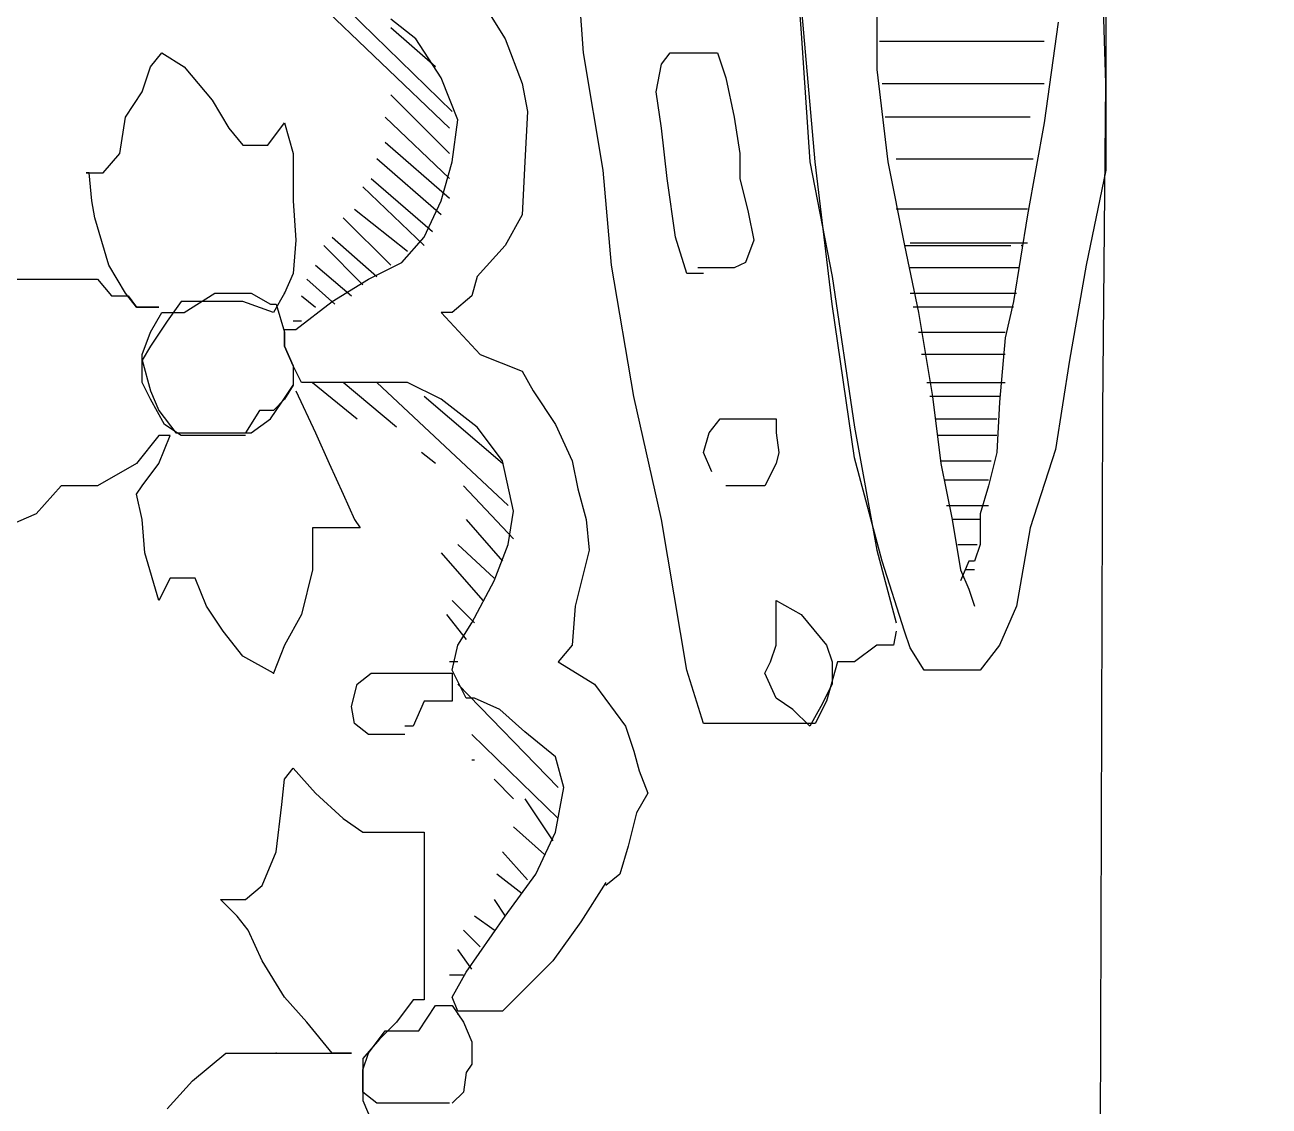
# Model space of a CAD drawing. Extents: x 730854 to 731444, y 4378581 to 4379608.
# Drawn here: x 730881.13 to 730885.585, y 4379436.73 to 4379440.6 of the extents above; entities that cross this region are included whole.
import ezdxf

# ---------------------------------------------------------------- set-up
doc = ezdxf.new("R2010")
doc.units = 0
doc.layers.get('0').update_dxf_attribs({"linetype": 'CONTINUOUS'})

msp = doc.modelspace()

# ---------------------------------------------------------------- linework, layer by layer
at = {"color": 0, "linetype": 'CONTINUOUS'}
for p, q in [((730885, 4379440.39), (730884.97, 4379441.39)), ((730885, 4379440.39), (730884.97, 4379441.39)), ((730883.87, 4379441.06), (730883.91, 4379440.57)), ((730883.87, 4379441.06), (730883.91, 4379440.57)), ((730883.13, 4379440.5), (730883.1, 4379440.92)), ((730883.13, 4379440.5), (730883.1, 4379440.92)), ((730885, 4379440.85), (730885, 4379440.44)), ((730885, 4379440.85), (730885, 4379440.44)), ((730884.18, 4379440.78), (730884.18, 4379440.44)), ((730884.18, 4379440.78), (730884.18, 4379440.44)), ((730882.65, 4379440.23), (730882.16, 4379440.7)), ((730882.65, 4379440.23), (730882.16, 4379440.7)), ((730882.24, 4379440.7), (730882.66, 4379440.29)), ((730882.24, 4379440.7), (730882.66, 4379440.29)), ((730883.96, 4379440.11), (730883.91, 4379440.68)), ((730883.96, 4379440.11), (730883.91, 4379440.68)), ((730882.53, 4379440.55), (730882.44, 4379440.62)), ((730882.53, 4379440.55), (730882.44, 4379440.62)), ((730882.8, 4379440.63), (730882.85, 4379440.55)), ((730882.8, 4379440.63), (730882.85, 4379440.55)), ((730882.6, 4379440.45), (730882.44, 4379440.59)), ((730882.6, 4379440.45), (730882.44, 4379440.59)), ((730884.83, 4379440.61), (730884.78, 4379440.25)), ((730884.83, 4379440.61), (730884.78, 4379440.25)), ((730882.62, 4379440.41), (730882.53, 4379440.55)), ((730882.62, 4379440.41), (730882.53, 4379440.55)), ((730882.85, 4379440.55), (730882.91, 4379440.39)), ((730882.85, 4379440.55), (730882.91, 4379440.39)), ((730883.91, 4379440.57), (730883.94, 4379440.11)), ((730883.91, 4379440.57), (730883.94, 4379440.11)), ((730884.51, 4379440.54), (730884.19, 4379440.54)), ((730884.51, 4379440.54), (730884.19, 4379440.54)), ((730884.78, 4379440.54), (730884.51, 4379440.54)), ((730884.78, 4379440.54), (730884.51, 4379440.54)), ((730881.58, 4379440.45), (730881.62, 4379440.5)), ((730881.58, 4379440.45), (730881.62, 4379440.5)), ((730881.62, 4379440.5), (730881.7, 4379440.45)), ((730881.62, 4379440.5), (730881.7, 4379440.45)), ((730883.2, 4379440.08), (730883.13, 4379440.5)), ((730883.2, 4379440.08), (730883.13, 4379440.5)), ((730883.41, 4379440.46), (730883.44, 4379440.5)), ((730883.41, 4379440.46), (730883.44, 4379440.5)), ((730883.44, 4379440.5), (730883.49, 4379440.5)), ((730883.44, 4379440.5), (730883.49, 4379440.5)), ((730883.49, 4379440.5), (730883.54, 4379440.5)), ((730883.49, 4379440.5), (730883.54, 4379440.5)), ((730883.54, 4379440.5), (730883.61, 4379440.5)), ((730883.54, 4379440.5), (730883.61, 4379440.5)), ((730883.61, 4379440.5), (730883.64, 4379440.41)), ((730883.61, 4379440.5), (730883.64, 4379440.41)), ((730881.55, 4379440.36), (730881.58, 4379440.45)), ((730881.55, 4379440.36), (730881.58, 4379440.45)), ((730881.7, 4379440.45), (730881.8, 4379440.33)), ((730881.7, 4379440.45), (730881.8, 4379440.33)), ((730883.39, 4379440.36), (730883.41, 4379440.46)), ((730883.39, 4379440.36), (730883.41, 4379440.46)), ((730884.18, 4379440.44), (730884.22, 4379440.11)), ((730884.18, 4379440.44), (730884.22, 4379440.11)), ((730885, 4379440.44), (730885, 4379440.08)), ((730885, 4379440.44), (730885, 4379440.08)), ((730882.68, 4379440.26), (730882.62, 4379440.41)), ((730882.68, 4379440.26), (730882.62, 4379440.41)), ((730883.64, 4379440.41), (730883.67, 4379440.27)), ((730883.64, 4379440.41), (730883.67, 4379440.27)), ((730881.49, 4379440.27), (730881.55, 4379440.36)), ((730881.49, 4379440.27), (730881.55, 4379440.36)), ((730882.44, 4379440.35), (730882.65, 4379440.14)), ((730882.44, 4379440.35), (730882.65, 4379440.14)), ((730882.91, 4379440.39), (730882.93, 4379440.29)), ((730882.91, 4379440.39), (730882.93, 4379440.29)), ((730883.41, 4379440.23), (730883.39, 4379440.36)), ((730883.41, 4379440.23), (730883.39, 4379440.36)), ((730884.2, 4379440.39), (730884.5, 4379440.39)), ((730884.2, 4379440.39), (730884.5, 4379440.39)), ((730884.5, 4379440.39), (730884.66, 4379440.39)), ((730884.5, 4379440.39), (730884.66, 4379440.39)), ((730884.66, 4379440.39), (730884.78, 4379440.39)), ((730884.66, 4379440.39), (730884.78, 4379440.39)), ((730884.99, 4379439.22), (730885, 4379440.39)), ((730884.99, 4379439.22), (730885, 4379440.39)), ((730881.8, 4379440.33), (730881.86, 4379440.23)), ((730881.8, 4379440.33), (730881.86, 4379440.23)), ((730881.47, 4379440.14), (730881.49, 4379440.27)), ((730881.47, 4379440.14), (730881.49, 4379440.27)), ((730882.65, 4379440.05), (730882.42, 4379440.27)), ((730882.65, 4379440.05), (730882.42, 4379440.27)), ((730882.66, 4379440.11), (730882.68, 4379440.26)), ((730882.66, 4379440.11), (730882.68, 4379440.26)), ((730882.93, 4379440.29), (730882.92, 4379440.11)), ((730882.93, 4379440.29), (730882.92, 4379440.11)), ((730883.67, 4379440.27), (730883.69, 4379440.14)), ((730883.67, 4379440.27), (730883.69, 4379440.14)), ((730884.33, 4379440.27), (730884.21, 4379440.27)), ((730884.33, 4379440.27), (730884.21, 4379440.27)), ((730884.54, 4379440.27), (730884.33, 4379440.27)), ((730884.54, 4379440.27), (730884.33, 4379440.27)), ((730884.73, 4379440.27), (730884.54, 4379440.27)), ((730884.73, 4379440.27), (730884.54, 4379440.27)), ((730881.86, 4379440.23), (730881.91, 4379440.17)), ((730881.86, 4379440.23), (730881.91, 4379440.17)), ((730882, 4379440.17), (730882.06, 4379440.25)), ((730882, 4379440.17), (730882.06, 4379440.25)), ((730882.06, 4379440.25), (730882.09, 4379440.14)), ((730882.06, 4379440.25), (730882.09, 4379440.14)), ((730883.43, 4379440.05), (730883.41, 4379440.23)), ((730883.43, 4379440.05), (730883.41, 4379440.23)), ((730884.78, 4379440.25), (730884.72, 4379439.92)), ((730884.78, 4379440.25), (730884.72, 4379439.92)), ((730882.42, 4379440.18), (730882.65, 4379439.98)), ((730882.42, 4379440.18), (730882.65, 4379439.98)), ((730881.41, 4379440.07), (730881.47, 4379440.14)), ((730881.41, 4379440.07), (730881.47, 4379440.14)), ((730881.91, 4379440.17), (730881.95, 4379440.17)), ((730881.91, 4379440.17), (730881.95, 4379440.17)), ((730881.95, 4379440.17), (730882, 4379440.17)), ((730881.95, 4379440.17), (730882, 4379440.17)), ((730882.09, 4379440.14), (730882.09, 4379439.97)), ((730882.09, 4379440.14), (730882.09, 4379439.97)), ((730883.69, 4379440.14), (730883.69, 4379440.05)), ((730883.69, 4379440.14), (730883.69, 4379440.05)), ((730882.62, 4379439.92), (730882.39, 4379440.12)), ((730882.62, 4379439.92), (730882.39, 4379440.12)), ((730882.62, 4379439.97), (730882.66, 4379440.11)), ((730882.62, 4379439.97), (730882.66, 4379440.11)), ((730882.92, 4379440.11), (730882.91, 4379439.92)), ((730882.92, 4379440.11), (730882.91, 4379439.92)), ((730883.94, 4379440.11), (730884.02, 4379439.7)), ((730883.94, 4379440.11), (730884.02, 4379439.7)), ((730884.02, 4379439.6), (730883.96, 4379440.11)), ((730884.02, 4379439.6), (730883.96, 4379440.11)), ((730884.22, 4379440.11), (730884.28, 4379439.81)), ((730884.22, 4379440.11), (730884.28, 4379439.81)), ((730884.25, 4379440.12), (730884.47, 4379440.12)), ((730884.25, 4379440.12), (730884.47, 4379440.12)), ((730884.47, 4379440.12), (730884.62, 4379440.12)), ((730884.47, 4379440.12), (730884.62, 4379440.12)), ((730884.62, 4379440.12), (730884.74, 4379440.12)), ((730884.62, 4379440.12), (730884.74, 4379440.12)), ((730881.36, 4379440.07), (730881.35, 4379440.07)), ((730881.35, 4379440.07), (730881.41, 4379440.07)), ((730881.36, 4379440.07), (730881.35, 4379440.07)), ((730881.35, 4379440.07), (730881.41, 4379440.07)), ((730881.37, 4379439.97), (730881.36, 4379440.07)), ((730881.37, 4379439.97), (730881.36, 4379440.07)), ((730882.37, 4379440.05), (730882.59, 4379439.86)), ((730882.37, 4379440.05), (730882.59, 4379439.86)), ((730883.23, 4379439.74), (730883.2, 4379440.08)), ((730883.23, 4379439.74), (730883.2, 4379440.08)), ((730883.46, 4379439.84), (730883.43, 4379440.05)), ((730883.46, 4379439.84), (730883.43, 4379440.05)), ((730883.69, 4379440.05), (730883.72, 4379439.93)), ((730883.69, 4379440.05), (730883.72, 4379439.93)), ((730885, 4379440.08), (730884.93, 4379439.74)), ((730885, 4379440.08), (730884.93, 4379439.74)), ((730882.56, 4379439.81), (730882.34, 4379440.02)), ((730882.56, 4379439.81), (730882.34, 4379440.02)), ((730881.38, 4379439.91), (730881.37, 4379439.97)), ((730881.38, 4379439.91), (730881.37, 4379439.97)), ((730882.09, 4379439.97), (730882.1, 4379439.83)), ((730882.09, 4379439.97), (730882.1, 4379439.83)), ((730882.56, 4379439.84), (730882.62, 4379439.97)), ((730882.56, 4379439.84), (730882.62, 4379439.97)), ((730881.43, 4379439.74), (730881.38, 4379439.91)), ((730881.43, 4379439.74), (730881.38, 4379439.91)), ((730882.44, 4379439.74), (730882.27, 4379439.91)), ((730882.44, 4379439.74), (730882.27, 4379439.91)), ((730882.31, 4379439.94), (730882.5, 4379439.79)), ((730882.31, 4379439.94), (730882.5, 4379439.79)), ((730882.91, 4379439.92), (730882.85, 4379439.81)), ((730882.91, 4379439.92), (730882.85, 4379439.81)), ((730883.72, 4379439.93), (730883.74, 4379439.83)), ((730883.72, 4379439.93), (730883.74, 4379439.83)), ((730884.36, 4379439.94), (730884.25, 4379439.94)), ((730884.36, 4379439.94), (730884.25, 4379439.94)), ((730884.51, 4379439.94), (730884.36, 4379439.94)), ((730884.51, 4379439.94), (730884.36, 4379439.94)), ((730884.72, 4379439.94), (730884.51, 4379439.94)), ((730884.72, 4379439.94), (730884.51, 4379439.94)), ((730884.72, 4379439.92), (730884.67, 4379439.61)), ((730884.72, 4379439.92), (730884.67, 4379439.61)), ((730882.1, 4379439.83), (730882.09, 4379439.71)), ((730882.1, 4379439.83), (730882.09, 4379439.71)), ((730882.23, 4379439.84), (730882.39, 4379439.7)), ((730882.23, 4379439.84), (730882.39, 4379439.7)), ((730882.48, 4379439.75), (730882.56, 4379439.84)), ((730882.48, 4379439.75), (730882.56, 4379439.84)), ((730883.5, 4379439.71), (730883.46, 4379439.84)), ((730883.5, 4379439.71), (730883.46, 4379439.84)), ((730883.74, 4379439.83), (730883.71, 4379439.75)), ((730883.74, 4379439.83), (730883.71, 4379439.75)), ((730884.3, 4379439.82), (730884.46, 4379439.82)), ((730884.3, 4379439.82), (730884.46, 4379439.82)), ((730884.46, 4379439.82), (730884.55, 4379439.82)), ((730884.46, 4379439.82), (730884.55, 4379439.82)), ((730884.55, 4379439.82), (730884.72, 4379439.82)), ((730884.55, 4379439.82), (730884.72, 4379439.82)), ((730882.34, 4379439.67), (730882.2, 4379439.81)), ((730882.34, 4379439.67), (730882.2, 4379439.81)), ((730882.85, 4379439.81), (730882.75, 4379439.7)), ((730882.85, 4379439.81), (730882.75, 4379439.7)), ((730884.28, 4379439.81), (730884.33, 4379439.57)), ((730884.28, 4379439.81), (730884.66, 4379439.81)), ((730884.28, 4379439.81), (730884.33, 4379439.57)), ((730884.28, 4379439.81), (730884.66, 4379439.81)), ((730881.49, 4379439.64), (730881.43, 4379439.74)), ((730881.49, 4379439.64), (730881.43, 4379439.74)), ((730882.17, 4379439.74), (730882.3, 4379439.63)), ((730882.17, 4379439.74), (730882.3, 4379439.63)), ((730882.36, 4379439.69), (730882.48, 4379439.75)), ((730882.36, 4379439.69), (730882.48, 4379439.75)), ((730883.31, 4379439.27), (730883.23, 4379439.74)), ((730883.31, 4379439.27), (730883.23, 4379439.74)), ((730883.61, 4379439.73), (730883.54, 4379439.73)), ((730883.61, 4379439.73), (730883.54, 4379439.73)), ((730883.67, 4379439.73), (730883.61, 4379439.73)), ((730883.67, 4379439.73), (730883.61, 4379439.73)), ((730883.71, 4379439.75), (730883.67, 4379439.73)), ((730883.71, 4379439.75), (730883.67, 4379439.73)), ((730884.69, 4379439.73), (730884.3, 4379439.73)), ((730884.69, 4379439.73), (730884.3, 4379439.73)), ((730884.93, 4379439.74), (730884.87, 4379439.4)), ((730884.93, 4379439.74), (730884.87, 4379439.4)), ((730881.02, 4379439.69), (730881.19, 4379439.69)), ((730881.02, 4379439.69), (730881.19, 4379439.69)), ((730881.19, 4379439.69), (730881.32, 4379439.69)), ((730881.19, 4379439.69), (730881.32, 4379439.69)), ((730881.32, 4379439.69), (730881.39, 4379439.69)), ((730881.32, 4379439.69), (730881.39, 4379439.69)), ((730881.39, 4379439.69), (730881.44, 4379439.63)), ((730881.39, 4379439.69), (730881.44, 4379439.63)), ((730882.09, 4379439.71), (730882.06, 4379439.64)), ((730882.09, 4379439.71), (730882.06, 4379439.64)), ((730882.24, 4379439.6), (730882.14, 4379439.69)), ((730882.24, 4379439.6), (730882.14, 4379439.69)), ((730882.23, 4379439.61), (730882.36, 4379439.69)), ((730882.23, 4379439.61), (730882.36, 4379439.69)), ((730882.75, 4379439.7), (730882.73, 4379439.63)), ((730882.75, 4379439.7), (730882.73, 4379439.63)), ((730883.56, 4379439.71), (730883.5, 4379439.71)), ((730883.56, 4379439.71), (730883.5, 4379439.71)), ((730884.02, 4379439.7), (730884.1, 4379439.16)), ((730884.02, 4379439.7), (730884.1, 4379439.16)), ((730881.53, 4379439.59), (730881.49, 4379439.64)), ((730881.53, 4379439.59), (730881.49, 4379439.64)), ((730881.7, 4379439.57), (730881.81, 4379439.64)), ((730881.7, 4379439.57), (730881.81, 4379439.64)), ((730881.81, 4379439.64), (730881.85, 4379439.64)), ((730881.81, 4379439.64), (730881.85, 4379439.64)), ((730881.85, 4379439.64), (730881.94, 4379439.64)), ((730881.85, 4379439.64), (730881.94, 4379439.64)), ((730881.94, 4379439.64), (730882.01, 4379439.6)), ((730881.94, 4379439.64), (730882.01, 4379439.6)), ((730882.06, 4379439.64), (730882.02, 4379439.57)), ((730882.06, 4379439.64), (730882.02, 4379439.57)), ((730884.3, 4379439.64), (730884.68, 4379439.64)), ((730884.3, 4379439.64), (730884.68, 4379439.64)), ((730881.44, 4379439.63), (730881.5, 4379439.63)), ((730881.44, 4379439.63), (730881.5, 4379439.63)), ((730881.5, 4379439.63), (730881.53, 4379439.59)), ((730881.5, 4379439.63), (730881.53, 4379439.59)), ((730881.69, 4379439.61), (730881.64, 4379439.54)), ((730881.69, 4379439.61), (730881.64, 4379439.54)), ((730881.76, 4379439.61), (730881.69, 4379439.61)), ((730881.76, 4379439.61), (730881.69, 4379439.61)), ((730881.84, 4379439.61), (730881.76, 4379439.61)), ((730881.84, 4379439.61), (730881.76, 4379439.61)), ((730881.91, 4379439.61), (730881.84, 4379439.61)), ((730881.91, 4379439.61), (730881.84, 4379439.61)), ((730882.02, 4379439.57), (730881.91, 4379439.61)), ((730882.02, 4379439.57), (730881.91, 4379439.61)), ((730882.01, 4379439.6), (730882.03, 4379439.6)), ((730882.01, 4379439.6), (730882.03, 4379439.6)), ((730882.03, 4379439.6), (730882.06, 4379439.5)), ((730882.03, 4379439.6), (730882.06, 4379439.5)), ((730882.1, 4379439.51), (730882.23, 4379439.61)), ((730882.1, 4379439.51), (730882.23, 4379439.61)), ((730882.12, 4379439.63), (730882.17, 4379439.59)), ((730882.12, 4379439.63), (730882.17, 4379439.59)), ((730882.73, 4379439.63), (730882.66, 4379439.57)), ((730882.73, 4379439.63), (730882.66, 4379439.57)), ((730884.1, 4379439.05), (730884.02, 4379439.6)), ((730884.1, 4379439.05), (730884.02, 4379439.6)), ((730884.67, 4379439.61), (730884.64, 4379439.48)), ((730884.67, 4379439.61), (730884.64, 4379439.48)), ((730881.53, 4379439.59), (730881.58, 4379439.59)), ((730881.61, 4379439.59), (730881.53, 4379439.59)), ((730881.53, 4379439.59), (730881.58, 4379439.59)), ((730881.61, 4379439.59), (730881.53, 4379439.59)), ((730881.58, 4379439.59), (730881.61, 4379439.59)), ((730881.58, 4379439.59), (730881.61, 4379439.59)), ((730881.58, 4379439.5), (730881.62, 4379439.57)), ((730881.58, 4379439.5), (730881.62, 4379439.57)), ((730881.62, 4379439.57), (730881.7, 4379439.57)), ((730881.62, 4379439.57), (730881.7, 4379439.57)), ((730882.66, 4379439.57), (730882.62, 4379439.57)), ((730882.62, 4379439.57), (730882.76, 4379439.42)), ((730882.66, 4379439.57), (730882.62, 4379439.57)), ((730882.62, 4379439.57), (730882.76, 4379439.42)), ((730884.67, 4379439.59), (730884.31, 4379439.59)), ((730884.67, 4379439.59), (730884.31, 4379439.59)), ((730884.33, 4379439.57), (730884.38, 4379439.27)), ((730884.33, 4379439.57), (730884.38, 4379439.27)), ((730881.64, 4379439.54), (730881.58, 4379439.45)), ((730881.64, 4379439.54), (730881.58, 4379439.45)), ((730882.06, 4379439.51), (730882.1, 4379439.51)), ((730882.06, 4379439.45), (730882.06, 4379439.51)), ((730882.06, 4379439.51), (730882.1, 4379439.51)), ((730882.06, 4379439.45), (730882.06, 4379439.51)), ((730882.12, 4379439.54), (730882.09, 4379439.54)), ((730882.12, 4379439.54), (730882.09, 4379439.54)), ((730881.55, 4379439.42), (730881.58, 4379439.5)), ((730881.55, 4379439.42), (730881.58, 4379439.5)), ((730882.06, 4379439.5), (730882.06, 4379439.45)), ((730882.06, 4379439.5), (730882.06, 4379439.45)), ((730884.33, 4379439.5), (730884.64, 4379439.5)), ((730884.33, 4379439.5), (730884.64, 4379439.5)), ((730884.64, 4379439.48), (730884.62, 4379439.25)), ((730884.64, 4379439.48), (730884.62, 4379439.25)), ((730881.58, 4379439.45), (730881.55, 4379439.4)), ((730881.58, 4379439.45), (730881.55, 4379439.4)), ((730881.55, 4379439.32), (730881.55, 4379439.42)), ((730881.55, 4379439.32), (730881.55, 4379439.42)), ((730882.09, 4379439.38), (730882.06, 4379439.45)), ((730882.06, 4379439.45), (730882.09, 4379439.38)), ((730882.09, 4379439.38), (730882.06, 4379439.45)), ((730882.06, 4379439.45), (730882.09, 4379439.38)), ((730882.76, 4379439.42), (730882.91, 4379439.36)), ((730882.76, 4379439.42), (730882.91, 4379439.36)), ((730884.64, 4379439.42), (730884.34, 4379439.42)), ((730884.64, 4379439.42), (730884.34, 4379439.42)), ((730881.55, 4379439.4), (730881.58, 4379439.29)), ((730881.55, 4379439.4), (730881.58, 4379439.29)), ((730882.12, 4379439.32), (730882.09, 4379439.38)), ((730882.09, 4379439.38), (730882.09, 4379439.31)), ((730882.12, 4379439.32), (730882.09, 4379439.38)), ((730882.09, 4379439.38), (730882.09, 4379439.31)), ((730884.87, 4379439.4), (730884.82, 4379439.08)), ((730884.87, 4379439.4), (730884.82, 4379439.08)), ((730882.91, 4379439.36), (730882.95, 4379439.29)), ((730882.91, 4379439.36), (730882.95, 4379439.29)), ((730881.58, 4379439.26), (730881.55, 4379439.32)), ((730881.58, 4379439.26), (730881.55, 4379439.32)), ((730881.58, 4379439.29), (730881.61, 4379439.22)), ((730881.58, 4379439.29), (730881.61, 4379439.22)), ((730882.05, 4379439.25), (730882.09, 4379439.31)), ((730882.05, 4379439.25), (730882.09, 4379439.31)), ((730882.09, 4379439.31), (730882.06, 4379439.26)), ((730882.09, 4379439.31), (730882.06, 4379439.26)), ((730882.1, 4379439.29), (730882.17, 4379439.14)), ((730882.1, 4379439.29), (730882.17, 4379439.14)), ((730882.2, 4379439.32), (730882.12, 4379439.32)), ((730882.2, 4379439.32), (730882.12, 4379439.32)), ((730882.16, 4379439.32), (730882.32, 4379439.19)), ((730882.16, 4379439.32), (730882.32, 4379439.19)), ((730882.3, 4379439.32), (730882.2, 4379439.32)), ((730882.3, 4379439.32), (730882.2, 4379439.32)), ((730882.46, 4379439.16), (730882.27, 4379439.32)), ((730882.46, 4379439.16), (730882.27, 4379439.32)), ((730882.39, 4379439.32), (730882.3, 4379439.32)), ((730882.39, 4379439.32), (730882.3, 4379439.32)), ((730882.5, 4379439.32), (730882.39, 4379439.32)), ((730882.39, 4379439.32), (730882.86, 4379438.88)), ((730882.5, 4379439.32), (730882.39, 4379439.32)), ((730882.39, 4379439.32), (730882.86, 4379438.88)), ((730882.62, 4379439.26), (730882.5, 4379439.32)), ((730882.62, 4379439.26), (730882.5, 4379439.32)), ((730882.95, 4379439.29), (730883.03, 4379439.17)), ((730882.95, 4379439.29), (730883.03, 4379439.17)), ((730884.36, 4379439.32), (730884.64, 4379439.32)), ((730884.36, 4379439.32), (730884.64, 4379439.32)), ((730881.63, 4379439.17), (730881.58, 4379439.26)), ((730881.63, 4379439.17), (730881.58, 4379439.26)), ((730882.01, 4379439.19), (730882.05, 4379439.25)), ((730882.01, 4379439.19), (730882.05, 4379439.25)), ((730882.06, 4379439.26), (730882.02, 4379439.22)), ((730882.06, 4379439.26), (730882.02, 4379439.22)), ((730882.84, 4379439.03), (730882.56, 4379439.27)), ((730882.84, 4379439.03), (730882.56, 4379439.27)), ((730882.75, 4379439.16), (730882.62, 4379439.26)), ((730882.75, 4379439.16), (730882.62, 4379439.26)), ((730883.41, 4379438.83), (730883.31, 4379439.27)), ((730883.41, 4379438.83), (730883.31, 4379439.27)), ((730884.62, 4379439.27), (730884.37, 4379439.27)), ((730884.62, 4379439.27), (730884.37, 4379439.27)), ((730884.38, 4379439.27), (730884.41, 4379439.03)), ((730884.38, 4379439.27), (730884.41, 4379439.03)), ((730884.62, 4379439.25), (730884.61, 4379439.07)), ((730884.62, 4379439.25), (730884.61, 4379439.07)), ((730881.61, 4379439.22), (730881.67, 4379439.14)), ((730881.61, 4379439.22), (730881.67, 4379439.14)), ((730881.97, 4379439.22), (730881.92, 4379439.14)), ((730881.97, 4379439.22), (730881.92, 4379439.14)), ((730882.02, 4379439.22), (730881.97, 4379439.22)), ((730882.02, 4379439.22), (730881.97, 4379439.22)), ((730884.98, 4379436.36), (730884.99, 4379439.22)), ((730884.98, 4379436.36), (730884.99, 4379439.22)), ((730881.69, 4379439.13), (730881.63, 4379439.17)), ((730881.69, 4379439.13), (730881.63, 4379439.17)), ((730881.94, 4379439.14), (730882.01, 4379439.19)), ((730881.94, 4379439.14), (730882.01, 4379439.19)), ((730882.84, 4379439.04), (730882.75, 4379439.16)), ((730882.84, 4379439.04), (730882.75, 4379439.16)), ((730883.03, 4379439.17), (730883.09, 4379439.04)), ((730883.03, 4379439.17), (730883.09, 4379439.04)), ((730883.58, 4379439.14), (730883.62, 4379439.19)), ((730883.58, 4379439.14), (730883.62, 4379439.19)), ((730883.62, 4379439.19), (730883.68, 4379439.19)), ((730883.62, 4379439.19), (730883.68, 4379439.19)), ((730883.68, 4379439.19), (730883.76, 4379439.19)), ((730883.68, 4379439.19), (730883.76, 4379439.19)), ((730883.76, 4379439.19), (730883.82, 4379439.19)), ((730883.76, 4379439.19), (730883.82, 4379439.19)), ((730883.82, 4379439.19), (730883.82, 4379439.14)), ((730883.82, 4379439.19), (730883.82, 4379439.14)), ((730884.1, 4379439.16), (730884.18, 4379438.72)), ((730884.1, 4379439.16), (730884.18, 4379438.72)), ((730884.39, 4379439.19), (730884.61, 4379439.19)), ((730884.39, 4379439.19), (730884.61, 4379439.19)), ((730881.61, 4379439.13), (730881.53, 4379439.03)), ((730881.61, 4379439.13), (730881.53, 4379439.03)), ((730881.61, 4379439.03), (730881.65, 4379439.13)), ((730881.65, 4379439.13), (730881.61, 4379439.13)), ((730881.61, 4379439.03), (730881.65, 4379439.13)), ((730881.65, 4379439.13), (730881.61, 4379439.13)), ((730881.67, 4379439.14), (730881.76, 4379439.14)), ((730881.67, 4379439.14), (730881.76, 4379439.14)), ((730881.76, 4379439.13), (730881.69, 4379439.13)), ((730881.76, 4379439.13), (730881.69, 4379439.13)), ((730881.76, 4379439.14), (730881.85, 4379439.14)), ((730881.76, 4379439.14), (730881.85, 4379439.14)), ((730881.84, 4379439.13), (730881.76, 4379439.13)), ((730881.84, 4379439.13), (730881.76, 4379439.13)), ((730881.92, 4379439.13), (730881.84, 4379439.13)), ((730881.92, 4379439.13), (730881.84, 4379439.13)), ((730881.85, 4379439.14), (730881.94, 4379439.14)), ((730881.85, 4379439.14), (730881.94, 4379439.14)), ((730882.17, 4379439.14), (730882.22, 4379439.03)), ((730882.17, 4379439.14), (730882.22, 4379439.03)), ((730883.56, 4379439.07), (730883.58, 4379439.14)), ((730883.56, 4379439.07), (730883.58, 4379439.14)), ((730883.82, 4379439.14), (730883.83, 4379439.07)), ((730883.82, 4379439.14), (730883.83, 4379439.07)), ((730884.61, 4379439.13), (730884.4, 4379439.13)), ((730884.61, 4379439.13), (730884.4, 4379439.13)), ((730882.6, 4379439.03), (730882.55, 4379439.07)), ((730882.6, 4379439.03), (730882.55, 4379439.07)), ((730883.59, 4379439), (730883.56, 4379439.07)), ((730883.59, 4379439), (730883.56, 4379439.07)), ((730883.83, 4379439.07), (730883.82, 4379439.03)), ((730883.83, 4379439.07), (730883.82, 4379439.03)), ((730884.61, 4379439.07), (730884.58, 4379438.95)), ((730884.61, 4379439.07), (730884.58, 4379438.95)), ((730884.82, 4379439.08), (730884.73, 4379438.8)), ((730884.82, 4379439.08), (730884.73, 4379438.8)), ((730881.53, 4379439.03), (730881.39, 4379438.95)), ((730881.53, 4379439.03), (730881.39, 4379438.95)), ((730881.55, 4379438.95), (730881.61, 4379439.03)), ((730881.55, 4379438.95), (730881.61, 4379439.03)), ((730882.22, 4379439.03), (730882.27, 4379438.92)), ((730882.22, 4379439.03), (730882.27, 4379438.92)), ((730882.88, 4379438.86), (730882.84, 4379439.04)), ((730882.88, 4379438.86), (730882.84, 4379439.04)), ((730883.09, 4379439.04), (730883.11, 4379438.94)), ((730883.09, 4379439.04), (730883.11, 4379438.94)), ((730883.82, 4379439.03), (730883.78, 4379438.95)), ((730883.82, 4379439.03), (730883.78, 4379438.95)), ((730884.2, 4379438.68), (730884.1, 4379439.05)), ((730884.2, 4379438.68), (730884.1, 4379439.05)), ((730884.41, 4379439.04), (730884.59, 4379439.04)), ((730884.41, 4379439.04), (730884.59, 4379439.04)), ((730884.41, 4379439.03), (730884.45, 4379438.83)), ((730884.41, 4379439.03), (730884.45, 4379438.83)), ((730884.58, 4379438.97), (730884.42, 4379438.97)), ((730884.58, 4379438.97), (730884.42, 4379438.97)), ((730881.26, 4379438.95), (730881.17, 4379438.85)), ((730881.26, 4379438.95), (730881.17, 4379438.85)), ((730881.39, 4379438.95), (730881.26, 4379438.95)), ((730881.39, 4379438.95), (730881.26, 4379438.95)), ((730881.53, 4379438.92), (730881.55, 4379438.95)), ((730881.53, 4379438.92), (730881.55, 4379438.95)), ((730882.88, 4379438.76), (730882.7, 4379438.95)), ((730882.88, 4379438.76), (730882.7, 4379438.95)), ((730883.11, 4379438.94), (730883.14, 4379438.83)), ((730883.11, 4379438.94), (730883.14, 4379438.83)), ((730883.68, 4379438.95), (730883.64, 4379438.95)), ((730883.68, 4379438.95), (730883.64, 4379438.95)), ((730883.74, 4379438.95), (730883.68, 4379438.95)), ((730883.74, 4379438.95), (730883.68, 4379438.95)), ((730883.78, 4379438.95), (730883.74, 4379438.95)), ((730883.78, 4379438.95), (730883.74, 4379438.95)), ((730884.58, 4379438.95), (730884.55, 4379438.85)), ((730884.58, 4379438.95), (730884.55, 4379438.85)), ((730881.55, 4379438.83), (730881.53, 4379438.92)), ((730881.55, 4379438.83), (730881.53, 4379438.92)), ((730882.27, 4379438.92), (730882.31, 4379438.83)), ((730882.27, 4379438.92), (730882.31, 4379438.83)), ((730884.43, 4379438.88), (730884.58, 4379438.88)), ((730884.43, 4379438.88), (730884.58, 4379438.88)), ((730881.17, 4379438.85), (730881.08, 4379438.81)), ((730881.17, 4379438.85), (730881.08, 4379438.81)), ((730882.86, 4379438.74), (730882.88, 4379438.86)), ((730882.86, 4379438.74), (730882.88, 4379438.86)), ((730884.55, 4379438.85), (730884.55, 4379438.74)), ((730884.55, 4379438.85), (730884.55, 4379438.74)), ((730881.56, 4379438.71), (730881.55, 4379438.83)), ((730881.56, 4379438.71), (730881.55, 4379438.83)), ((730882.25, 4379438.8), (730882.16, 4379438.8)), ((730882.16, 4379438.8), (730882.16, 4379438.65)), ((730882.25, 4379438.8), (730882.16, 4379438.8)), ((730882.16, 4379438.8), (730882.16, 4379438.65)), ((730882.33, 4379438.8), (730882.25, 4379438.8)), ((730882.33, 4379438.8), (730882.25, 4379438.8)), ((730882.31, 4379438.83), (730882.33, 4379438.8)), ((730882.31, 4379438.83), (730882.33, 4379438.8)), ((730882.71, 4379438.83), (730882.84, 4379438.68)), ((730882.71, 4379438.83), (730882.84, 4379438.68)), ((730883.14, 4379438.83), (730883.15, 4379438.72)), ((730883.14, 4379438.83), (730883.15, 4379438.72)), ((730883.5, 4379438.29), (730883.41, 4379438.83)), ((730883.5, 4379438.29), (730883.41, 4379438.83)), ((730884.45, 4379438.83), (730884.48, 4379438.65)), ((730884.55, 4379438.83), (730884.45, 4379438.83)), ((730884.45, 4379438.83), (730884.48, 4379438.65)), ((730884.55, 4379438.83), (730884.45, 4379438.83)), ((730884.73, 4379438.8), (730884.68, 4379438.52)), ((730884.73, 4379438.8), (730884.68, 4379438.52)), ((730881.61, 4379438.54), (730881.56, 4379438.71)), ((730881.61, 4379438.54), (730881.56, 4379438.71)), ((730882.62, 4379438.71), (730882.77, 4379438.54)), ((730882.62, 4379438.71), (730882.77, 4379438.54)), ((730882.81, 4379438.62), (730882.68, 4379438.74)), ((730882.81, 4379438.62), (730882.68, 4379438.74)), ((730882.81, 4379438.61), (730882.86, 4379438.74)), ((730882.81, 4379438.61), (730882.86, 4379438.74)), ((730883.15, 4379438.72), (730883.1, 4379438.52)), ((730883.15, 4379438.72), (730883.1, 4379438.52)), ((730884.18, 4379438.72), (730884.25, 4379438.46)), ((730884.18, 4379438.72), (730884.25, 4379438.46)), ((730884.47, 4379438.74), (730884.54, 4379438.74)), ((730884.47, 4379438.74), (730884.54, 4379438.74)), ((730884.55, 4379438.74), (730884.53, 4379438.68)), ((730884.55, 4379438.74), (730884.53, 4379438.68)), ((730884.28, 4379438.43), (730884.2, 4379438.68)), ((730884.28, 4379438.43), (730884.2, 4379438.68)), ((730884.51, 4379438.68), (730884.48, 4379438.61)), ((730884.51, 4379438.68), (730884.48, 4379438.61)), ((730884.53, 4379438.68), (730884.51, 4379438.68)), ((730884.53, 4379438.68), (730884.51, 4379438.68)), ((730881.65, 4379438.62), (730881.61, 4379438.54)), ((730881.65, 4379438.62), (730881.61, 4379438.54)), ((730881.74, 4379438.62), (730881.65, 4379438.62)), ((730881.74, 4379438.62), (730881.65, 4379438.62)), ((730881.78, 4379438.52), (730881.74, 4379438.62)), ((730881.78, 4379438.52), (730881.74, 4379438.62)), ((730882.16, 4379438.65), (730882.12, 4379438.49)), ((730882.16, 4379438.65), (730882.12, 4379438.49)), ((730884.48, 4379438.65), (730884.51, 4379438.58)), ((730884.48, 4379438.65), (730884.51, 4379438.58)), ((730884.53, 4379438.65), (730884.5, 4379438.65)), ((730884.53, 4379438.65), (730884.5, 4379438.65)), ((730882.73, 4379438.46), (730882.81, 4379438.61)), ((730882.73, 4379438.46), (730882.81, 4379438.61)), ((730884.51, 4379438.58), (730884.53, 4379438.52)), ((730884.51, 4379438.58), (730884.53, 4379438.52)), ((730882.74, 4379438.46), (730882.66, 4379438.54)), ((730882.74, 4379438.46), (730882.66, 4379438.54)), ((730883.82, 4379438.54), (730883.91, 4379438.49)), ((730883.82, 4379438.49), (730883.82, 4379438.54)), ((730883.82, 4379438.54), (730883.91, 4379438.49)), ((730883.82, 4379438.49), (730883.82, 4379438.54)), ((730881.84, 4379438.43), (730881.78, 4379438.52)), ((730881.84, 4379438.43), (730881.78, 4379438.52)), ((730882.12, 4379438.49), (730882.06, 4379438.38)), ((730882.12, 4379438.49), (730882.06, 4379438.38)), ((730882.64, 4379438.49), (730882.71, 4379438.4)), ((730882.64, 4379438.49), (730882.71, 4379438.4)), ((730883.1, 4379438.52), (730883.09, 4379438.38)), ((730883.1, 4379438.52), (730883.09, 4379438.38)), ((730883.82, 4379438.43), (730883.82, 4379438.49)), ((730883.82, 4379438.43), (730883.82, 4379438.49)), ((730883.91, 4379438.49), (730884, 4379438.38)), ((730883.91, 4379438.49), (730884, 4379438.38)), ((730884.68, 4379438.52), (730884.62, 4379438.38)), ((730884.68, 4379438.52), (730884.62, 4379438.38)), ((730882.68, 4379438.38), (730882.73, 4379438.46)), ((730882.68, 4379438.38), (730882.73, 4379438.46)), ((730881.91, 4379438.34), (730881.84, 4379438.43)), ((730881.91, 4379438.34), (730881.84, 4379438.43)), ((730883.82, 4379438.38), (730883.82, 4379438.43)), ((730883.82, 4379438.38), (730883.82, 4379438.43)), ((730884.25, 4379438.43), (730884.24, 4379438.38)), ((730884.25, 4379438.43), (730884.24, 4379438.38)), ((730884.3, 4379438.37), (730884.28, 4379438.43)), ((730884.3, 4379438.37), (730884.28, 4379438.43)), ((730882.06, 4379438.38), (730882.02, 4379438.28)), ((730882.06, 4379438.38), (730882.02, 4379438.28)), ((730882.66, 4379438.29), (730882.68, 4379438.38)), ((730882.66, 4379438.29), (730882.68, 4379438.38)), ((730883.09, 4379438.38), (730883.04, 4379438.32)), ((730883.09, 4379438.38), (730883.04, 4379438.32)), ((730883.8, 4379438.32), (730883.82, 4379438.38)), ((730883.8, 4379438.32), (730883.82, 4379438.38)), ((730884, 4379438.38), (730884.02, 4379438.32)), ((730884, 4379438.38), (730884.02, 4379438.32)), ((730884.18, 4379438.38), (730884.1, 4379438.32)), ((730884.18, 4379438.38), (730884.1, 4379438.32)), ((730884.24, 4379438.38), (730884.18, 4379438.38)), ((730884.24, 4379438.38), (730884.18, 4379438.38)), ((730884.35, 4379438.29), (730884.3, 4379438.37)), ((730884.35, 4379438.29), (730884.3, 4379438.37)), ((730884.62, 4379438.38), (730884.55, 4379438.29)), ((730884.62, 4379438.38), (730884.55, 4379438.29)), ((730882.02, 4379438.28), (730881.91, 4379438.34)), ((730882.02, 4379438.28), (730881.91, 4379438.34)), ((730882.68, 4379438.32), (730882.65, 4379438.32)), ((730882.68, 4379438.32), (730882.65, 4379438.32)), ((730883.04, 4379438.32), (730883.17, 4379438.24)), ((730883.04, 4379438.32), (730883.17, 4379438.24)), ((730883.78, 4379438.28), (730883.8, 4379438.32)), ((730883.78, 4379438.28), (730883.8, 4379438.32)), ((730884.04, 4379438.32), (730884, 4379438.18)), ((730884.04, 4379438.32), (730884, 4379438.18)), ((730884.02, 4379438.32), (730884.02, 4379438.24)), ((730884.02, 4379438.32), (730884.02, 4379438.24)), ((730884.1, 4379438.32), (730884.04, 4379438.32)), ((730884.1, 4379438.32), (730884.04, 4379438.32)), ((730882.32, 4379438.24), (730882.37, 4379438.28)), ((730882.32, 4379438.24), (730882.37, 4379438.28)), ((730882.37, 4379438.28), (730882.45, 4379438.28)), ((730882.37, 4379438.28), (730882.45, 4379438.28)), ((730882.45, 4379438.28), (730882.52, 4379438.28)), ((730882.45, 4379438.28), (730882.52, 4379438.28)), ((730882.52, 4379438.28), (730882.56, 4379438.28)), ((730882.52, 4379438.28), (730882.56, 4379438.28)), ((730882.56, 4379438.28), (730882.62, 4379438.28)), ((730882.56, 4379438.28), (730882.62, 4379438.28)), ((730882.62, 4379438.28), (730882.65, 4379438.28)), ((730882.62, 4379438.28), (730882.65, 4379438.28)), ((730882.65, 4379438.28), (730882.66, 4379438.28)), ((730882.65, 4379438.28), (730882.66, 4379438.28)), ((730882.71, 4379438.19), (730882.66, 4379438.29)), ((730882.71, 4379438.19), (730882.66, 4379438.29)), ((730882.66, 4379438.28), (730882.66, 4379438.18)), ((730882.66, 4379438.28), (730882.66, 4379438.18)), ((730883.56, 4379438.1), (730883.5, 4379438.29)), ((730883.56, 4379438.1), (730883.5, 4379438.29)), ((730883.82, 4379438.19), (730883.78, 4379438.28)), ((730883.82, 4379438.19), (730883.78, 4379438.28)), ((730884.44, 4379438.29), (730884.35, 4379438.29)), ((730884.44, 4379438.29), (730884.35, 4379438.29)), ((730884.55, 4379438.29), (730884.44, 4379438.29)), ((730884.55, 4379438.29), (730884.44, 4379438.29)), ((730882.3, 4379438.16), (730882.32, 4379438.24)), ((730882.3, 4379438.16), (730882.32, 4379438.24)), ((730882.68, 4379438.24), (730883.04, 4379437.87)), ((730882.68, 4379438.24), (730883.04, 4379437.87)), ((730883.17, 4379438.24), (730883.28, 4379438.09)), ((730883.17, 4379438.24), (730883.28, 4379438.09)), ((730884.02, 4379438.24), (730883.98, 4379438.16)), ((730884.02, 4379438.24), (730883.98, 4379438.16)), ((730882.56, 4379438.18), (730882.52, 4379438.09)), ((730882.56, 4379438.18), (730882.52, 4379438.09)), ((730882.6, 4379438.18), (730882.56, 4379438.18)), ((730882.6, 4379438.18), (730882.56, 4379438.18)), ((730882.66, 4379438.18), (730882.6, 4379438.18)), ((730882.66, 4379438.18), (730882.6, 4379438.18)), ((730882.74, 4379438.19), (730882.71, 4379438.19)), ((730882.74, 4379438.19), (730882.71, 4379438.19)), ((730882.83, 4379438.15), (730882.74, 4379438.19)), ((730882.83, 4379438.15), (730882.74, 4379438.19)), ((730883.88, 4379438.15), (730883.82, 4379438.19)), ((730883.88, 4379438.15), (730883.82, 4379438.19)), ((730884, 4379438.18), (730883.96, 4379438.1)), ((730884, 4379438.18), (730883.96, 4379438.1)), ((730882.31, 4379438.1), (730882.3, 4379438.16)), ((730882.31, 4379438.1), (730882.3, 4379438.16)), ((730882.92, 4379438.07), (730882.83, 4379438.15)), ((730882.92, 4379438.07), (730882.83, 4379438.15)), ((730883.94, 4379438.09), (730883.88, 4379438.15)), ((730883.94, 4379438.09), (730883.88, 4379438.15)), ((730883.98, 4379438.16), (730883.94, 4379438.09)), ((730883.98, 4379438.16), (730883.94, 4379438.09)), ((730882.36, 4379438.06), (730882.31, 4379438.1)), ((730882.36, 4379438.06), (730882.31, 4379438.1)), ((730882.52, 4379438.09), (730882.49, 4379438.09)), ((730882.52, 4379438.09), (730882.49, 4379438.09)), ((730883.28, 4379438.09), (730883.31, 4379438)), ((730883.28, 4379438.09), (730883.31, 4379438)), ((730883.61, 4379438.1), (730883.56, 4379438.1)), ((730883.61, 4379438.1), (730883.56, 4379438.1)), ((730883.69, 4379438.1), (730883.61, 4379438.1)), ((730883.69, 4379438.1), (730883.61, 4379438.1)), ((730883.76, 4379438.1), (730883.69, 4379438.1)), ((730883.76, 4379438.1), (730883.69, 4379438.1)), ((730883.83, 4379438.1), (730883.76, 4379438.1)), ((730883.83, 4379438.1), (730883.76, 4379438.1)), ((730883.92, 4379438.1), (730883.83, 4379438.1)), ((730883.92, 4379438.1), (730883.83, 4379438.1)), ((730883.96, 4379438.1), (730883.92, 4379438.1)), ((730883.96, 4379438.1), (730883.92, 4379438.1)), ((730882.4, 4379438.06), (730882.36, 4379438.06)), ((730882.4, 4379438.06), (730882.36, 4379438.06)), ((730882.49, 4379438.06), (730882.4, 4379438.06)), ((730882.49, 4379438.06), (730882.4, 4379438.06)), ((730883.04, 4379437.76), (730882.73, 4379438.06)), ((730883.04, 4379437.76), (730882.73, 4379438.06)), ((730883.03, 4379437.98), (730882.92, 4379438.07)), ((730883.03, 4379437.98), (730882.92, 4379438.07)), ((730883.31, 4379438), (730883.33, 4379437.93)), ((730883.31, 4379438), (730883.33, 4379437.93)), ((730882.73, 4379437.97), (730882.74, 4379437.97)), ((730882.73, 4379437.97), (730882.74, 4379437.97)), ((730883.06, 4379437.87), (730883.03, 4379437.98)), ((730883.06, 4379437.87), (730883.03, 4379437.98)), ((730882.05, 4379437.81), (730882.06, 4379437.9)), ((730882.05, 4379437.81), (730882.06, 4379437.9)), ((730882.06, 4379437.9), (730882.09, 4379437.94)), ((730882.06, 4379437.9), (730882.09, 4379437.94)), ((730882.09, 4379437.94), (730882.17, 4379437.85)), ((730882.09, 4379437.94), (730882.17, 4379437.85)), ((730882.81, 4379437.9), (730882.88, 4379437.83)), ((730882.81, 4379437.9), (730882.88, 4379437.83)), ((730883.33, 4379437.93), (730883.36, 4379437.85)), ((730883.33, 4379437.93), (730883.36, 4379437.85)), ((730883.03, 4379437.71), (730883.06, 4379437.87)), ((730883.03, 4379437.71), (730883.06, 4379437.87)), ((730882.03, 4379437.64), (730882.05, 4379437.81)), ((730882.03, 4379437.64), (730882.05, 4379437.81)), ((730882.17, 4379437.85), (730882.27, 4379437.76)), ((730882.17, 4379437.85), (730882.27, 4379437.76)), ((730882.92, 4379437.83), (730883.02, 4379437.68)), ((730882.92, 4379437.83), (730883.02, 4379437.68)), ((730883.36, 4379437.85), (730883.32, 4379437.78)), ((730883.36, 4379437.85), (730883.32, 4379437.78)), ((730883.32, 4379437.78), (730883.29, 4379437.66)), ((730883.32, 4379437.78), (730883.29, 4379437.66)), ((730882.27, 4379437.76), (730882.34, 4379437.71)), ((730882.27, 4379437.76), (730882.34, 4379437.71)), ((730882.99, 4379437.63), (730882.88, 4379437.73)), ((730882.99, 4379437.63), (730882.88, 4379437.73)), ((730882.34, 4379437.71), (730882.39, 4379437.71)), ((730882.34, 4379437.71), (730882.39, 4379437.71)), ((730882.39, 4379437.71), (730882.45, 4379437.71)), ((730882.39, 4379437.71), (730882.45, 4379437.71)), ((730882.45, 4379437.71), (730882.52, 4379437.71)), ((730882.45, 4379437.71), (730882.52, 4379437.71)), ((730882.52, 4379437.71), (730882.56, 4379437.71)), ((730882.52, 4379437.71), (730882.56, 4379437.71)), ((730882.56, 4379437.71), (730882.56, 4379437.59)), ((730882.56, 4379437.71), (730882.56, 4379437.59)), ((730882.96, 4379437.56), (730883.03, 4379437.71)), ((730882.96, 4379437.56), (730883.03, 4379437.71)), ((730881.98, 4379437.52), (730882.03, 4379437.64)), ((730881.98, 4379437.52), (730882.03, 4379437.64)), ((730882.84, 4379437.64), (730882.93, 4379437.54)), ((730882.84, 4379437.64), (730882.93, 4379437.54)), ((730883.29, 4379437.66), (730883.26, 4379437.56)), ((730883.29, 4379437.66), (730883.26, 4379437.56)), ((730882.56, 4379437.59), (730882.56, 4379437.5)), ((730882.56, 4379437.59), (730882.56, 4379437.5)), ((730882.91, 4379437.49), (730882.82, 4379437.56)), ((730882.91, 4379437.49), (730882.82, 4379437.56)), ((730882.85, 4379437.41), (730882.96, 4379437.56)), ((730882.85, 4379437.41), (730882.96, 4379437.56)), ((730883.26, 4379437.56), (730883.21, 4379437.52)), ((730883.26, 4379437.56), (730883.21, 4379437.52)), ((730881.92, 4379437.47), (730881.98, 4379437.52)), ((730881.92, 4379437.47), (730881.98, 4379437.52)), ((730882.56, 4379437.5), (730882.56, 4379437.4)), ((730882.56, 4379437.5), (730882.56, 4379437.4)), ((730883.21, 4379437.53), (730883.12, 4379437.39)), ((730883.21, 4379437.53), (730883.12, 4379437.39)), ((730881.89, 4379437.41), (730881.83, 4379437.47)), ((730881.83, 4379437.47), (730881.92, 4379437.47)), ((730881.89, 4379437.41), (730881.83, 4379437.47)), ((730881.83, 4379437.47), (730881.92, 4379437.47)), ((730882.81, 4379437.47), (730882.85, 4379437.41)), ((730882.81, 4379437.47), (730882.85, 4379437.41)), ((730881.93, 4379437.36), (730881.89, 4379437.41)), ((730881.93, 4379437.36), (730881.89, 4379437.41)), ((730882.71, 4379437.21), (730882.85, 4379437.41)), ((730882.71, 4379437.21), (730882.85, 4379437.41)), ((730882.81, 4379437.36), (730882.74, 4379437.41)), ((730882.81, 4379437.36), (730882.74, 4379437.41)), ((730882.56, 4379437.4), (730882.56, 4379437.3)), ((730882.56, 4379437.4), (730882.56, 4379437.3)), ((730883.12, 4379437.39), (730883.02, 4379437.25)), ((730883.12, 4379437.39), (730883.02, 4379437.25)), ((730881.98, 4379437.25), (730881.93, 4379437.36)), ((730881.98, 4379437.25), (730881.93, 4379437.36)), ((730882.7, 4379437.36), (730882.76, 4379437.3)), ((730882.7, 4379437.36), (730882.76, 4379437.3)), ((730882.56, 4379437.3), (730882.56, 4379437.18)), ((730882.56, 4379437.3), (730882.56, 4379437.18)), ((730882.73, 4379437.22), (730882.68, 4379437.29)), ((730882.73, 4379437.22), (730882.68, 4379437.29)), ((730882.06, 4379437.12), (730881.98, 4379437.25)), ((730882.06, 4379437.12), (730881.98, 4379437.25)), ((730883.02, 4379437.25), (730882.92, 4379437.15)), ((730883.02, 4379437.25), (730882.92, 4379437.15)), ((730882.65, 4379437.2), (730882.7, 4379437.2)), ((730882.65, 4379437.2), (730882.7, 4379437.2)), ((730882.66, 4379437.12), (730882.71, 4379437.21)), ((730882.66, 4379437.12), (730882.71, 4379437.21)), ((730882.56, 4379437.18), (730882.56, 4379437.11)), ((730882.56, 4379437.18), (730882.56, 4379437.11)), ((730882.92, 4379437.15), (730882.84, 4379437.07)), ((730882.92, 4379437.15), (730882.84, 4379437.07)), ((730882.14, 4379437.03), (730882.06, 4379437.12)), ((730882.14, 4379437.03), (730882.06, 4379437.12)), ((730882.52, 4379437.11), (730882.46, 4379437.03)), ((730882.52, 4379437.11), (730882.46, 4379437.03)), ((730882.56, 4379437.11), (730882.52, 4379437.11)), ((730882.56, 4379437.11), (730882.52, 4379437.11)), ((730882.68, 4379437.07), (730882.66, 4379437.12)), ((730882.68, 4379437.07), (730882.66, 4379437.12)), ((730882.54, 4379437), (730882.6, 4379437.09)), ((730882.54, 4379437), (730882.6, 4379437.09)), ((730882.6, 4379437.09), (730882.66, 4379437.09)), ((730882.6, 4379437.09), (730882.66, 4379437.09)), ((730882.66, 4379437.09), (730882.7, 4379437.03)), ((730882.66, 4379437.09), (730882.7, 4379437.03)), ((730882.7, 4379437.07), (730882.68, 4379437.07)), ((730882.7, 4379437.07), (730882.68, 4379437.07)), ((730882.76, 4379437.07), (730882.7, 4379437.07)), ((730882.76, 4379437.07), (730882.7, 4379437.07)), ((730882.84, 4379437.07), (730882.76, 4379437.07)), ((730882.84, 4379437.07), (730882.76, 4379437.07)), ((730882.23, 4379436.92), (730882.14, 4379437.03)), ((730882.23, 4379436.92), (730882.14, 4379437.03)), ((730882.46, 4379437.03), (730882.4, 4379436.97)), ((730882.46, 4379437.03), (730882.4, 4379436.97)), ((730882.7, 4379437.03), (730882.73, 4379436.96)), ((730882.7, 4379437.03), (730882.73, 4379436.96)), ((730882.4, 4379436.97), (730882.34, 4379436.9)), ((730882.4, 4379436.97), (730882.34, 4379436.9)), ((730882.36, 4379436.92), (730882.42, 4379437)), ((730882.36, 4379436.92), (730882.42, 4379437)), ((730882.42, 4379437), (730882.48, 4379437)), ((730882.42, 4379437), (730882.48, 4379437)), ((730882.48, 4379437), (730882.54, 4379437)), ((730882.48, 4379437), (730882.54, 4379437)), ((730881.73, 4379436.82), (730881.85, 4379436.92)), ((730881.73, 4379436.82), (730881.85, 4379436.92)), ((730881.85, 4379436.92), (730881.9, 4379436.92)), ((730881.85, 4379436.92), (730881.9, 4379436.92)), ((730881.9, 4379436.92), (730881.96, 4379436.92)), ((730881.9, 4379436.92), (730881.96, 4379436.92)), ((730881.96, 4379436.92), (730882.03, 4379436.92)), ((730881.96, 4379436.92), (730882.03, 4379436.92)), ((730882.03, 4379436.92), (730882.05, 4379436.92)), ((730882.03, 4379436.92), (730882.05, 4379436.92)), ((730882.05, 4379436.92), (730882.16, 4379436.92)), ((730882.05, 4379436.92), (730882.16, 4379436.92)), ((730882.16, 4379436.92), (730882.24, 4379436.92)), ((730882.16, 4379436.92), (730882.24, 4379436.92)), ((730882.3, 4379436.92), (730882.23, 4379436.92)), ((730882.3, 4379436.92), (730882.23, 4379436.92)), ((730882.24, 4379436.92), (730882.3, 4379436.92)), ((730882.24, 4379436.92), (730882.3, 4379436.92)), ((730882.34, 4379436.86), (730882.36, 4379436.92)), ((730882.34, 4379436.86), (730882.36, 4379436.92)), ((730882.73, 4379436.96), (730882.73, 4379436.88)), ((730882.73, 4379436.96), (730882.73, 4379436.88)), ((730882.34, 4379436.9), (730882.34, 4379436.85)), ((730882.34, 4379436.9), (730882.34, 4379436.85)), ((730882.73, 4379436.88), (730882.71, 4379436.85)), ((730882.73, 4379436.88), (730882.71, 4379436.85)), ((730882.34, 4379436.78), (730882.34, 4379436.86)), ((730882.34, 4379436.78), (730882.34, 4379436.86)), ((730882.34, 4379436.85), (730882.34, 4379436.75)), ((730882.34, 4379436.85), (730882.34, 4379436.75)), ((730882.71, 4379436.85), (730882.7, 4379436.78)), ((730882.71, 4379436.85), (730882.7, 4379436.78)), ((730881.64, 4379436.72), (730881.73, 4379436.82)), ((730881.64, 4379436.72), (730881.73, 4379436.82)), ((730882.39, 4379436.74), (730882.34, 4379436.78)), ((730882.39, 4379436.74), (730882.34, 4379436.78)), ((730882.34, 4379436.75), (730882.37, 4379436.68)), ((730882.34, 4379436.75), (730882.37, 4379436.68)), ((730882.7, 4379436.78), (730882.66, 4379436.74)), ((730882.7, 4379436.78), (730882.66, 4379436.74)), ((730882.42, 4379436.74), (730882.39, 4379436.74)), ((730882.42, 4379436.74), (730882.39, 4379436.74)), ((730882.48, 4379436.74), (730882.42, 4379436.74)), ((730882.48, 4379436.74), (730882.42, 4379436.74)), ((730882.56, 4379436.74), (730882.48, 4379436.74)), ((730882.56, 4379436.74), (730882.48, 4379436.74)), ((730882.65, 4379436.74), (730882.56, 4379436.74)), ((730882.65, 4379436.74), (730882.56, 4379436.74))]:
    msp.add_line(p, q, dxfattribs=at)
for p in [(730884.7, 4379439.81), (730884.7, 4379439.81), (730882.06, 4379439.64), (730882.06, 4379439.64), (730882.02, 4379438.28), (730882.02, 4379438.28), (730882.68, 4379437.06), (730882.68, 4379437.06), (730882.03, 4379436.92), (730882.03, 4379436.92)]:
    msp.add_point(p, dxfattribs=at)

# ---------------------------------------------------------------- meshes
mesh = msp.add_polyface(dxfattribs=at)
corners = [(730854.5, 4378581), (730854.5, 4378581), (730854.5, 4378771.9618), (731162.5, 4378581), (730854.5, 4378946.4935), (731444, 4378581), (730854.5, 4379607.5), (731444, 4379242.0065), (731444, 4379607.5)]
mesh.append_faces([[corners[k] for k in face] for face in [(0, 1, 3, 2), (2, 3, 5, 4), (4, 5, 7, 6), (6, 7, 8, 8)]], dxfattribs={"vtx0": -1, "vtx2": -1, "color": 0})
mesh = msp.add_polyface(dxfattribs=at)
corners = [(730864.5, 4379421), (730864.5, 4379421), (730864.5, 4379595.2713), (731145.58, 4379421), (730864.5, 4379601.5), (731145.58, 4379427.2287), (731145.58, 4379601.5)]
mesh.append_faces([[corners[k] for k in face] for face in [(0, 1, 3, 2), (2, 3, 5, 4), (4, 5, 6, 6)]], dxfattribs={"vtx0": -1, "vtx2": -1, "color": 0})

doc.saveas('drawing.dxf')
